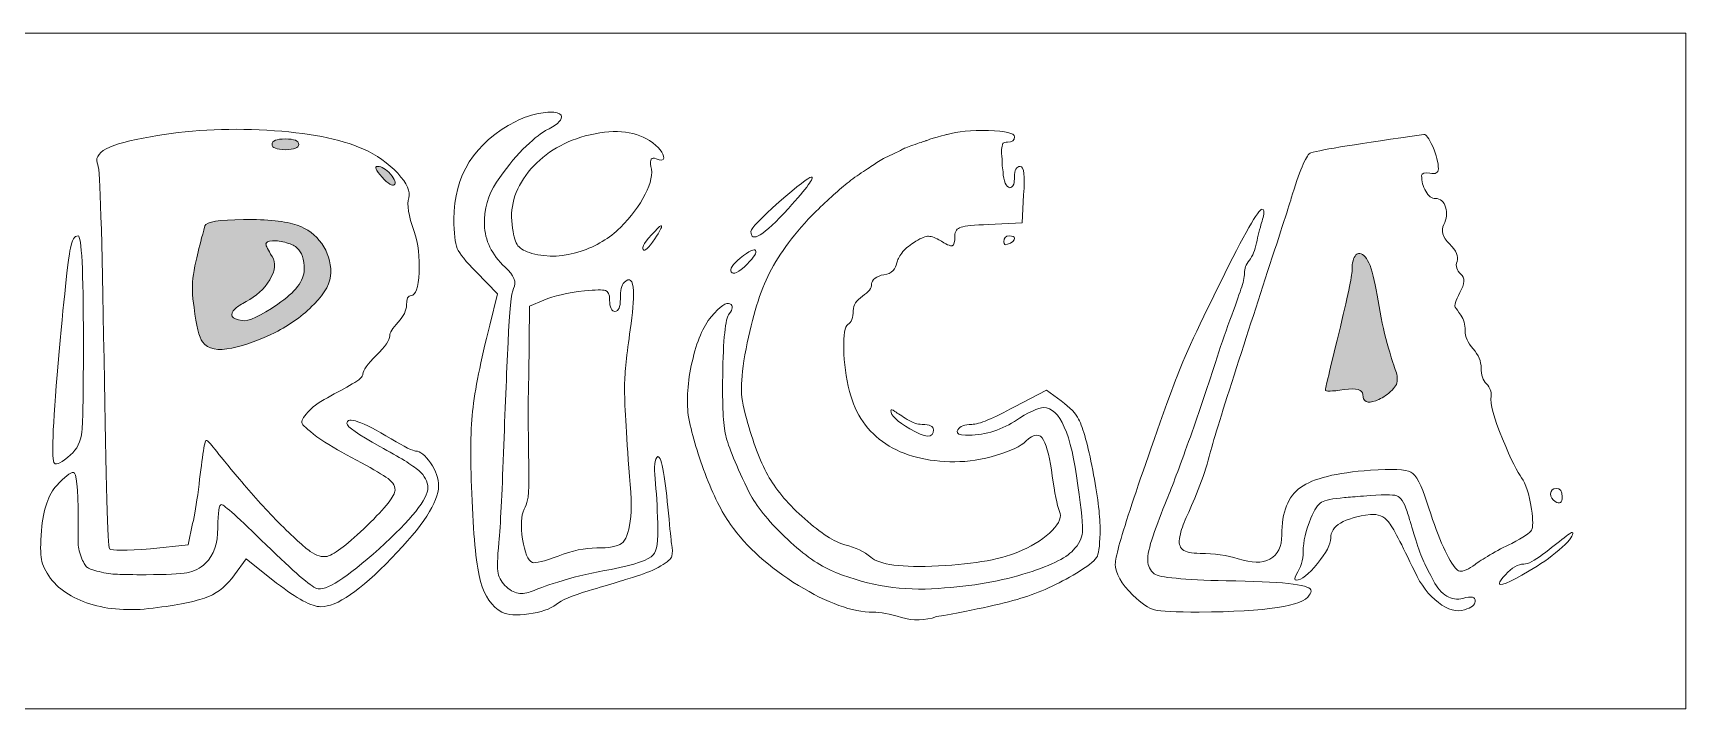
# Model space of a CAD drawing. Header units: inches. Extents: x 82 to 998, y -953 to -127.
# Drawn here: x 526.1 to 997.4, y -952.9 to -760 of the extents above; entities that cross this region are included whole.
import ezdxf

# ---------------------------------------------------------------- set-up
doc = ezdxf.new("R2010")
doc.units = ezdxf.units.IN
doc.header["$MEASUREMENT"] = 0
doc.layers.add('Layer 1', color=7, linetype='Continuous')

# ---------------------------------------------------------------- blocks, each defined once
blk = doc.blocks.new('block 6')
at = {"layer": 'Layer 1', "true_color": 0x2b568d}
h = blk.add_hatch(color=167, dxfattribs=at)
h.dxf.hatch_style = 2
edge = h.paths.add_edge_path()
edge.add_spline(control_points=[(598.04, -793.25), (600.58, -793.25), (601.85, -792.74), (601.85, -791.73), (601.85, -790.71), (600.58, -790.2), (598.04, -790.2), (595.5, -790.2), (594.23, -790.71), (594.23, -791.73), (594.23, -792.74), (595.5, -793.25), (598.04, -793.25)], knot_values=[0, 0, 0, 0, 1, 1, 1, 2, 2, 2, 3, 3, 3, 4, 4, 4, 4], degree=3, periodic=1)
h = blk.add_hatch(color=167, dxfattribs=at)
h.dxf.hatch_style = 2
edge = h.paths.add_edge_path()
edge.add_spline(control_points=[(629.07, -803.27), (629.65, -802.83), (629.29, -801.82), (627.99, -800.22), (626.68, -798.77), (625.48, -798.04), (624.39, -798.04), (623.3, -798.04), (623.7, -799.06), (625.59, -801.09), (627.33, -802.98), (628.49, -803.71), (629.07, -803.27)], knot_values=[0, 0, 0, 0, 1, 1, 1, 2, 2, 2, 3, 3, 3, 4, 4, 4, 4], degree=3, periodic=1)
h = blk.add_hatch(color=167, dxfattribs=at)
h.dxf.hatch_style = 2
edge = h.paths.add_edge_path()
edge.add_spline(control_points=[(574.41, -848.14), (576, -850.17), (578.8, -850.75), (582.79, -849.88), (586.78, -849.01), (590.88, -847.52), (595.1, -845.41), (599.31, -843.31), (603.01, -840.62), (606.2, -837.35), (609.4, -834.09), (611, -831.08), (611, -828.32), (611, -825.27), (610.12, -822.51), (608.38, -820.04), (606.64, -817.57), (604.32, -815.83), (601.41, -814.81), (598.07, -813.65), (592.95, -813.11), (586.06, -813.18), (579.16, -813.25), (575.49, -813.87), (575.06, -815.03), (573.32, -821.42), (572.23, -826.03), (571.79, -828.86), (571.36, -831.69), (571.43, -834.85), (572.01, -838.33), (572.59, -843.56), (573.39, -846.83), (574.41, -848.14)], knot_values=[0, 0, 0, 0, 1, 1, 1, 2, 2, 2, 3, 3, 3, 4, 4, 4, 5, 5, 5, 6, 6, 6, 7, 7, 7, 8, 8, 8, 9, 9, 9, 10, 10, 10, 11, 11, 11, 11], degree=3, periodic=1)
edge = h.paths.add_edge_path()
edge.add_spline(control_points=[(583.77, -838.55), (584.5, -837.97), (585.51, -837.32), (586.82, -836.59), (589.72, -835.14), (591.97, -833.07), (593.57, -830.38), (595.17, -827.7), (595.39, -825.48), (594.23, -823.74), (593.06, -821.86), (592.48, -820.66), (592.48, -820.15), (592.48, -819.64), (593.1, -819.35), (594.33, -819.28), (595.57, -819.21), (596.91, -819.39), (598.36, -819.82), (599.81, -820.26), (600.83, -820.77), (601.41, -821.35), (602.72, -822.51), (603.37, -824.54), (603.37, -827.44), (603.37, -830.64), (600.87, -833.94), (595.86, -837.35), (590.85, -840.77), (587.47, -842.33), (585.73, -842.04), (582.53, -841.6), (581.88, -840.44), (583.77, -838.55)], knot_values=[0, 0, 0, 0, 1, 1, 1, 2, 2, 2, 3, 3, 3, 4, 4, 4, 5, 5, 5, 6, 6, 6, 7, 7, 7, 8, 8, 8, 9, 9, 9, 10, 10, 10, 11, 11, 11, 11], degree=3, periodic=1)
h = blk.add_hatch(color=167, dxfattribs=at)
h.dxf.hatch_style = 2
edge = h.paths.add_edge_path()
edge.add_spline(control_points=[(912.21, -848.57), (911.19, -844.94), (910.32, -840.88), (909.59, -836.37), (908.29, -827.52), (906.54, -823.02), (904.36, -822.87), (903.93, -822.87), (903.56, -823.02), (903.28, -823.31), (902.55, -824.03), (902.19, -825.48), (902.19, -827.66), (902.19, -829.26), (900.92, -835.29), (898.38, -845.74), (895.83, -856.19), (894.56, -861.57), (894.56, -861.86), (894.56, -862.29), (896.34, -862.26), (899.9, -861.75), (903.46, -861.24), (905.24, -861.71), (905.24, -863.16), (905.24, -864.18), (905.56, -864.83), (906.22, -865.12), (906.87, -865.42), (907.77, -865.34), (908.94, -864.91), (910.1, -864.47), (911.33, -863.75), (912.64, -862.73), (914.09, -861.57), (914.89, -860.48), (915.04, -859.46), (915.18, -858.45), (915, -857.28), (914.49, -855.98), (913.98, -854.67), (913.22, -852.2), (912.21, -848.57)], knot_values=[0, 0, 0, 0, 1, 1, 1, 2, 2, 2, 3, 3, 3, 4, 4, 4, 5, 5, 5, 6, 6, 6, 7, 7, 7, 8, 8, 8, 9, 9, 9, 10, 10, 10, 11, 11, 11, 12, 12, 12, 13, 13, 13, 14, 14, 14, 14], degree=3, periodic=1)
at = {"layer": 'Layer 1', "lineweight": 0}
blk.add_lwpolyline([(89.36, -759.96), (89.36, -952.89), (997.38, -952.89), (997.38, -759.96), (89.36, -759.96)], dxfattribs=at)
for points, knots in [([(546.96, -793.03), (549.43, -791.73), (553.64, -790.57), (559.6, -789.55), (569.9, -787.66), (580.94, -787.04), (592.7, -787.7), (604.46, -788.35), (613.61, -790.13), (620.14, -793.03), (624.06, -794.78), (627.36, -797.1), (630.05, -800), (632.74, -802.91), (633.79, -805.23), (633.21, -806.97), (632.63, -808.86), (633.14, -812.06), (634.73, -816.56), (635.9, -820.04), (636.37, -823.96), (636.15, -828.32), (635.93, -832.67), (635.17, -834.85), (633.87, -834.85), (632.99, -834.85), (632.56, -835.8), (632.56, -837.68), (632.56, -839.14), (631.76, -840.73), (630.16, -842.47), (628.56, -844.22), (627.77, -845.52), (627.77, -846.39), (627.77, -847.56), (626.49, -849.41), (623.96, -851.95), (621.41, -854.49), (620.14, -856.27), (620.14, -857.28), (620.14, -858.01), (619.13, -858.95), (617.09, -860.11), (615.06, -861.28), (612.7, -862.59), (610.02, -864.04), (607.33, -865.49), (605.48, -866.87), (604.46, -868.17), (603.01, -869.63), (602.47, -870.71), (602.83, -871.44), (603.19, -872.17), (604.97, -873.69), (608.17, -876.01), (611.07, -877.9), (614.44, -879.86), (618.29, -881.89), (622.14, -883.93), (624.93, -885.53), (626.68, -886.69), (628.42, -887.85), (629.29, -889.08), (629.29, -890.39), (629.29, -891.99), (626.64, -895.36), (621.34, -900.52), (616.04, -905.67), (612.23, -908.61), (609.91, -909.34), (608.45, -909.63), (606.86, -909.16), (605.11, -907.92), (603.37, -906.69), (600.32, -903.89), (595.97, -899.54), (592.05, -895.47), (588.38, -891.41), (584.97, -887.34), (581.56, -883.28), (579.2, -880.41), (577.89, -878.74), (576.58, -877.07), (575.79, -876.23), (575.49, -876.23), (575.2, -876.23), (574.88, -877.54), (574.52, -880.15), (574.15, -882.77), (573.71, -886.14), (573.21, -890.28), (572.7, -894.42), (572.15, -897.65), (571.58, -899.97), (571.58, -899.97), (570.27, -906.07), (570.27, -906.07), (570.27, -906.07), (559.6, -907.16), (559.6, -907.16), (552.48, -907.74), (548.56, -907.74), (547.83, -907.16), (547.4, -906.58), (546.89, -888.5), (546.31, -852.93), (545.73, -817.36), (545.15, -798.91), (544.57, -797.61), (543.7, -795.86), (544.49, -794.34), (546.96, -793.03)], [0, 0, 0, 0, 1, 1, 1, 2, 2, 2, 3, 3, 3, 4, 4, 4, 5, 5, 5, 6, 6, 6, 7, 7, 7, 8, 8, 8, 9, 9, 9, 10, 10, 10, 11, 11, 11, 12, 12, 12, 13, 13, 13, 14, 14, 14, 15, 15, 15, 16, 16, 16, 17, 17, 17, 18, 18, 18, 19, 19, 19, 20, 20, 20, 21, 21, 21, 22, 22, 22, 23, 23, 23, 24, 24, 24, 25, 25, 25, 26, 26, 26, 27, 27, 27, 28, 28, 28, 29, 29, 29, 30, 30, 30, 31, 31, 31, 32, 32, 32, 33, 33, 33, 34, 34, 34, 35, 35, 35, 36, 36, 36, 37, 37, 37, 37]), ([(708.24, -909.23), (708.02, -910.03), (706.97, -910.97), (705.08, -912.06), (703.19, -913.15), (700.87, -914.13), (698.11, -915), (695.35, -915.87), (690.78, -917.25), (684.39, -919.14), (679.74, -920.59), (676.69, -921.89), (675.24, -923.06), (673.5, -924.36), (670.89, -925.27), (667.4, -925.78), (663.92, -926.29), (661.38, -926.11), (659.78, -925.24), (656.87, -923.64), (654.84, -920.73), (653.68, -916.52), (652.52, -912.31), (651.72, -904.62), (651.29, -893.44), (650.7, -882.55), (650.74, -874.05), (651.39, -867.95), (652.05, -861.86), (653.68, -853.66), (656.3, -843.34), (656.3, -843.34), (658.47, -834.41), (658.47, -834.41), (658.47, -834.41), (652.38, -828.1), (652.38, -828.1), (649.47, -825.2), (647.69, -822.98), (647.04, -821.46), (646.39, -819.93), (646.06, -817.14), (646.06, -813.07), (646.06, -800.58), (651.94, -791.29), (663.7, -785.19), (665.44, -784.32), (667.33, -783.63), (669.36, -783.12), (671.39, -782.62), (673.14, -782.44), (674.59, -782.58), (676.04, -782.73), (676.77, -783.16), (676.77, -783.88), (676.77, -785.05), (675.24, -786.36), (672.19, -787.81), (670.45, -788.82), (668.31, -790.6), (665.77, -793.14), (663.23, -795.68), (660.72, -798.81), (658.26, -802.51), (655.78, -806.21), (654.62, -810.28), (654.77, -814.7), (654.91, -819.13), (656.87, -823.16), (660.65, -826.79), (663.27, -829.12), (664.06, -831.15), (663.05, -832.89), (662.47, -834.05), (661.96, -839.17), (661.52, -848.24), (661.09, -857.32), (660.65, -867.85), (660.21, -879.82), (659.78, -891.8), (659.35, -900.34), (658.91, -905.42), (658.47, -909.77), (658.4, -912.68), (658.69, -914.13), (658.98, -915.58), (659.78, -916.89), (661.09, -918.05), (662.39, -919.21), (663.66, -919.83), (664.9, -919.9), (666.13, -919.97), (667.48, -919.68), (668.93, -919.03), (670.38, -918.38), (673.14, -917.43), (677.2, -916.2), (681.27, -914.97), (685.84, -913.91), (690.92, -913.04), (697.75, -911.73), (701.74, -910.35), (702.9, -908.9), (703.92, -907.89), (704.35, -904.91), (704.21, -899.97), (704.06, -895.04), (703.81, -890.79), (703.45, -887.23), (703.09, -883.67), (703.34, -881.53), (704.21, -880.81), (704.79, -880.81), (705.33, -882.33), (705.85, -885.38), (706.35, -888.43), (706.82, -892.31), (707.26, -897.03), (707.7, -901.75), (707.98, -904.62), (708.13, -905.63), (708.42, -907.23), (708.46, -908.43), (708.24, -909.23)], [0, 0, 0, 0, 1, 1, 1, 2, 2, 2, 3, 3, 3, 4, 4, 4, 5, 5, 5, 6, 6, 6, 7, 7, 7, 8, 8, 8, 9, 9, 9, 10, 10, 10, 11, 11, 11, 12, 12, 12, 13, 13, 13, 14, 14, 14, 15, 15, 15, 16, 16, 16, 17, 17, 17, 18, 18, 18, 19, 19, 19, 20, 20, 20, 21, 21, 21, 22, 22, 22, 23, 23, 23, 24, 24, 24, 25, 25, 25, 26, 26, 26, 27, 27, 27, 28, 28, 28, 29, 29, 29, 30, 30, 30, 31, 31, 31, 32, 32, 32, 33, 33, 33, 34, 34, 34, 35, 35, 35, 36, 36, 36, 37, 37, 37, 38, 38, 38, 39, 39, 39, 40, 40, 40, 41, 41, 41, 41]), ([(598.04, -793.25), (600.58, -793.25), (601.85, -792.74), (601.85, -791.73), (601.85, -790.71), (600.58, -790.2), (598.04, -790.2), (595.5, -790.2), (594.23, -790.71), (594.23, -791.73), (594.23, -792.74), (595.5, -793.25), (598.04, -793.25)], [0, 0, 0, 0, 1, 1, 1, 2, 2, 2, 3, 3, 3, 4, 4, 4, 4]), ([(701.82, -790.64), (704.57, -792.53), (705.95, -794.2), (705.95, -795.65), (705.81, -796.37), (705.08, -796.45), (703.77, -795.86), (703.05, -795.58), (702.58, -795.61), (702.36, -795.97), (702.14, -796.34), (702.1, -797.03), (702.25, -798.04), (702.83, -800.08), (702.28, -802.72), (700.62, -805.99), (698.95, -809.26), (696.59, -812.42), (693.54, -815.47), (690.49, -818.51), (686.68, -820.8), (682.1, -822.33), (677.53, -823.85), (672.92, -824.03), (668.27, -822.87), (666.39, -822.29), (665.08, -821.56), (664.35, -820.69), (663.63, -819.82), (663.12, -818.15), (662.83, -815.68), (661.81, -810.02), (663.3, -804.69), (667.29, -799.68), (671.29, -794.67), (676.69, -791.22), (683.52, -789.33), (691.21, -787.3), (697.31, -787.73), (701.82, -790.64)], [0, 0, 0, 0, 1, 1, 1, 2, 2, 2, 3, 3, 3, 4, 4, 4, 5, 5, 5, 6, 6, 6, 7, 7, 7, 8, 8, 8, 9, 9, 9, 10, 10, 10, 11, 11, 11, 12, 12, 12, 13, 13, 13, 13]), ([(757.68, -803.27), (759.06, -802.11), (760.58, -800.98), (762.25, -799.89), (763.92, -798.81), (765.27, -797.9), (766.28, -797.17), (767.3, -796.45), (768.68, -795.68), (770.42, -794.88), (772.16, -794.09), (773.36, -793.51), (774.01, -793.14), (774.67, -792.78), (775.86, -792.31), (777.61, -791.73), (779.35, -791.15), (780.4, -790.78), (780.77, -790.64), (781.13, -790.49), (782.18, -790.17), (783.92, -789.66), (785.67, -789.15), (786.61, -788.9), (786.76, -788.9), (789.66, -788.02), (793.58, -787.66), (798.52, -787.81), (803.45, -787.95), (805.92, -788.53), (805.92, -789.55), (805.92, -790.57), (805.27, -791.07), (803.96, -791.07), (803.67, -791.07), (803.38, -791.11), (803.09, -791.18), (802.8, -791.26), (802.62, -791.44), (802.55, -791.73), (802.47, -792.02), (802.4, -792.31), (802.33, -792.6), (802.25, -792.89), (802.22, -793.29), (802.22, -793.79), (802.22, -794.31), (802.25, -794.81), (802.33, -795.32), (802.4, -795.83), (802.44, -796.48), (802.44, -797.28), (802.44, -798.08), (802.51, -798.84), (802.65, -799.57), (802.8, -802.33), (803.45, -803.85), (804.61, -804.14), (805.05, -804.14), (805.41, -803.78), (805.7, -803.05), (805.85, -802.47), (805.92, -801.82), (805.92, -801.09), (805.92, -799.06), (806.47, -798.04), (807.56, -798.04), (808.64, -798.04), (808.97, -800.73), (808.53, -806.1), (808.53, -806.1), (808.1, -814.16), (808.1, -814.16), (808.1, -814.16), (798.52, -814.6), (798.52, -814.6), (794.45, -814.74), (791.83, -815), (790.68, -815.36), (789.51, -815.72), (788.93, -816.56), (788.93, -817.86), (788.93, -819.6), (788.68, -820.55), (788.17, -820.69), (787.66, -820.84), (786.39, -820.26), (784.36, -818.95), (783.05, -818.23), (781.96, -817.9), (781.09, -817.97), (780.22, -818.05), (778.91, -818.66), (777.17, -819.82), (775.72, -820.69), (774.59, -821.67), (773.8, -822.76), (773, -823.85), (772.52, -824.8), (772.38, -825.59), (772.24, -826.39), (771.87, -827.12), (771.29, -827.77), (770.71, -828.42), (769.84, -828.83), (768.68, -828.97), (767.66, -829.12), (766.83, -829.44), (766.17, -829.95), (765.52, -830.46), (765.19, -831), (765.19, -831.58), (765.19, -832.75), (764.32, -833.91), (762.58, -835.07), (760.84, -836.23), (759.97, -837.61), (759.97, -839.21), (759.97, -841.24), (759.46, -842.55), (758.44, -843.13), (757.57, -843.71), (757.17, -846.03), (757.24, -850.1), (757.32, -854.16), (757.86, -858.23), (758.88, -862.29), (760.62, -868.83), (764.07, -873.8), (769.22, -877.21), (774.37, -880.62), (780.95, -882.33), (788.93, -882.33), (792.71, -882.33), (796.67, -881.71), (800.8, -880.48), (804.94, -879.25), (807.74, -877.9), (809.19, -876.45), (811.51, -874.27), (813.18, -874.16), (814.2, -876.12), (815.21, -878.08), (816.05, -881.5), (816.7, -886.36), (817.35, -891.23), (818.04, -894.6), (818.77, -896.49), (819.5, -897.94), (818.8, -899.75), (816.7, -901.93), (814.6, -904.11), (811.73, -906), (808.1, -907.59), (802.73, -910.07), (794.78, -911.55), (784.25, -912.06), (773.72, -912.57), (767.3, -911.73), (764.97, -909.55), (763.09, -907.96), (760.62, -906.8), (757.57, -906.07), (754.52, -905.2), (750.71, -902.73), (746.14, -898.66), (741.56, -894.6), (738.19, -890.68), (736.01, -886.9), (733.68, -882.84), (731.65, -877.68), (729.91, -871.44), (728.75, -867.52), (728.13, -864.4), (728.06, -862.07), (727.98, -859.75), (728.31, -856.34), (729.04, -851.84), (730.78, -842.4), (732.96, -834.93), (735.57, -829.41), (738.19, -823.89), (742.39, -818.08), (748.21, -811.98), (749.8, -810.39), (751.43, -808.82), (753.11, -807.3), (754.77, -805.77), (756.3, -804.43), (757.68, -803.27)], [0, 0, 0, 0, 1, 1, 1, 2, 2, 2, 3, 3, 3, 4, 4, 4, 5, 5, 5, 6, 6, 6, 7, 7, 7, 8, 8, 8, 9, 9, 9, 10, 10, 10, 11, 11, 11, 12, 12, 12, 13, 13, 13, 14, 14, 14, 15, 15, 15, 16, 16, 16, 17, 17, 17, 18, 18, 18, 19, 19, 19, 20, 20, 20, 21, 21, 21, 22, 22, 22, 23, 23, 23, 24, 24, 24, 25, 25, 25, 26, 26, 26, 27, 27, 27, 28, 28, 28, 29, 29, 29, 30, 30, 30, 31, 31, 31, 32, 32, 32, 33, 33, 33, 34, 34, 34, 35, 35, 35, 36, 36, 36, 37, 37, 37, 38, 38, 38, 39, 39, 39, 40, 40, 40, 41, 41, 41, 42, 42, 42, 43, 43, 43, 44, 44, 44, 45, 45, 45, 46, 46, 46, 47, 47, 47, 48, 48, 48, 49, 49, 49, 50, 50, 50, 51, 51, 51, 52, 52, 52, 53, 53, 53, 54, 54, 54, 55, 55, 55, 56, 56, 56, 57, 57, 57, 58, 58, 58, 59, 59, 59, 60, 60, 60, 61, 61, 61, 62, 62, 62, 63, 63, 63, 63]), ([(937.25, -911.62), (936.38, -912.28), (935.54, -912.79), (934.75, -913.15), (933.95, -913.51), (933.33, -913.66), (932.9, -913.58), (932.46, -913.51), (932.03, -913.19), (931.59, -912.6), (929.12, -909.41), (926.43, -903.17), (923.53, -893.87), (921.93, -888.94), (920.41, -886.07), (918.96, -885.27), (917.5, -884.47), (913.66, -884.29), (907.41, -884.73), (897.68, -885.45), (891.04, -887.09), (887.49, -889.63), (883.93, -892.17), (882.15, -896.7), (882.15, -903.24), (882.15, -906.58), (881.02, -908.87), (878.77, -910.1), (876.52, -911.33), (873.51, -911.3), (869.73, -909.99), (866.54, -908.98), (862.91, -908.47), (858.85, -908.47), (856.37, -908.47), (854.71, -908.1), (853.84, -907.38), (852.97, -906.65), (852.71, -905.42), (853.07, -903.67), (853.43, -901.93), (854.05, -900.12), (854.92, -898.23), (855.8, -896.34), (856.92, -893.69), (858.3, -890.28), (859.68, -886.87), (860.73, -883.71), (861.46, -880.81), (862.47, -876.88), (864.83, -869.15), (868.54, -857.61), (872.24, -846.07), (875.87, -834.85), (879.43, -823.96), (882.98, -813.07), (884.91, -807.05), (885.2, -805.88), (887.52, -798.48), (889.26, -794.56), (890.43, -794.12), (893.47, -793.25), (904.22, -791.51), (922.66, -788.9), (923.24, -788.75), (924.08, -789.91), (925.17, -792.38), (926.25, -794.85), (926.8, -796.95), (926.8, -798.7), (926.8, -799.86), (926, -800.3), (924.4, -800), (922.8, -799.71), (922.01, -799.93), (922.01, -800.66), (922.01, -802.25), (922.41, -803.74), (923.2, -805.12), (924, -806.5), (924.91, -807.19), (925.93, -807.19), (927.38, -807.19), (928.36, -808.03), (928.87, -809.69), (929.37, -811.36), (929.19, -813), (928.32, -814.6), (927.45, -816.34), (928, -818.19), (929.96, -820.15), (931.91, -822.11), (932.64, -823.78), (932.13, -825.16), (931.62, -826.54), (931.99, -827.74), (933.22, -828.75), (934.45, -829.77), (934.35, -831.51), (932.9, -833.98), (931.73, -836.45), (931.3, -837.87), (931.59, -838.23), (931.88, -838.59), (932.42, -839.35), (933.22, -840.51), (934.02, -841.68), (934.42, -843.13), (934.42, -844.87), (934.42, -846.61), (935.18, -848.35), (936.71, -850.1), (938.23, -851.84), (938.99, -853.66), (938.99, -855.54), (938.99, -857.58), (939.5, -859.1), (940.52, -860.11), (941.53, -861.13), (941.97, -862.29), (941.82, -863.6), (941.53, -865.78), (942.62, -869.84), (945.09, -875.8), (947.56, -881.75), (949.37, -885.45), (950.54, -886.9), (951.7, -888.5), (952.64, -891.48), (953.37, -895.83), (953.8, -899.03), (953.8, -901.03), (953.37, -901.82), (952.93, -902.62), (951.04, -903.89), (947.71, -905.63), (945.53, -906.65), (943.46, -907.74), (941.5, -908.9), (939.54, -910.07), (938.12, -910.97), (937.25, -911.62)], [0, 0, 0, 0, 1, 1, 1, 2, 2, 2, 3, 3, 3, 4, 4, 4, 5, 5, 5, 6, 6, 6, 7, 7, 7, 8, 8, 8, 9, 9, 9, 10, 10, 10, 11, 11, 11, 12, 12, 12, 13, 13, 13, 14, 14, 14, 15, 15, 15, 16, 16, 16, 17, 17, 17, 18, 18, 18, 19, 19, 19, 20, 20, 20, 21, 21, 21, 22, 22, 22, 23, 23, 23, 24, 24, 24, 25, 25, 25, 26, 26, 26, 27, 27, 27, 28, 28, 28, 29, 29, 29, 30, 30, 30, 31, 31, 31, 32, 32, 32, 33, 33, 33, 34, 34, 34, 35, 35, 35, 36, 36, 36, 37, 37, 37, 38, 38, 38, 39, 39, 39, 40, 40, 40, 41, 41, 41, 42, 42, 42, 43, 43, 43, 44, 44, 44, 45, 45, 45, 46, 46, 46, 47, 47, 47, 47]), ([(629.07, -803.27), (629.65, -802.83), (629.29, -801.82), (627.99, -800.22), (626.68, -798.77), (625.48, -798.04), (624.39, -798.04), (623.3, -798.04), (623.7, -799.06), (625.59, -801.09), (627.33, -802.98), (628.49, -803.71), (629.07, -803.27)], [0, 0, 0, 0, 1, 1, 1, 2, 2, 2, 3, 3, 3, 4, 4, 4, 4]), ([(738.84, -808.17), (744.21, -803.45), (747.26, -801.09), (747.99, -801.09), (749, -801.09), (746.82, -804.07), (741.45, -810.02), (734.34, -817.86), (730.78, -820.04), (730.78, -816.56), (730.78, -815.68), (733.47, -812.89), (738.84, -808.17)], [0, 0, 0, 0, 1, 1, 1, 2, 2, 2, 3, 3, 3, 4, 4, 4, 4]), ([(889.99, -920.44), (888.25, -923.49), (877.79, -925.09), (858.63, -925.24), (851.8, -925.24), (847.55, -925.02), (845.89, -924.58), (844.21, -924.15), (842.15, -922.77), (839.68, -920.44), (836.34, -917.1), (834.67, -914.13), (834.67, -911.51), (834.67, -908.03), (840.26, -890.9), (851.44, -860.11), (853.33, -854.74), (857.72, -845.09), (864.62, -831.15), (871.51, -817.21), (875.47, -810.24), (876.49, -810.24), (876.77, -810.24), (876.96, -810.39), (877.03, -810.67), (877.1, -810.97), (877.07, -811.44), (876.92, -812.09), (876.77, -812.74), (876.59, -813.43), (876.38, -814.16), (876.16, -814.89), (875.91, -815.79), (875.62, -816.88), (875.32, -817.97), (875.1, -818.95), (874.96, -819.82), (874.53, -822), (873.83, -823.67), (872.89, -824.83), (871.95, -826), (871.48, -827.23), (871.48, -828.53), (871.48, -829.7), (871.15, -831.22), (870.5, -833.11), (869.84, -835), (868.79, -837.94), (867.34, -841.93), (865.89, -845.92), (864.51, -849.95), (863.2, -854.02), (860.73, -861.71), (858.19, -869.23), (855.58, -876.56), (852.97, -883.89), (850.9, -889.41), (849.37, -893.11), (847.85, -896.81), (846.54, -900.26), (845.45, -903.46), (844.36, -906.65), (843.85, -909.01), (843.93, -910.54), (844, -912.06), (844.61, -913.33), (845.78, -914.35), (847.23, -915.36), (854.05, -916.01), (866.25, -916.31), (881.79, -916.45), (889.84, -917.32), (890.43, -918.92), (890.57, -919.36), (890.43, -919.86), (889.99, -920.44)], [0, 0, 0, 0, 1, 1, 1, 2, 2, 2, 3, 3, 3, 4, 4, 4, 5, 5, 5, 6, 6, 6, 7, 7, 7, 8, 8, 8, 9, 9, 9, 10, 10, 10, 11, 11, 11, 12, 12, 12, 13, 13, 13, 14, 14, 14, 15, 15, 15, 16, 16, 16, 17, 17, 17, 18, 18, 18, 19, 19, 19, 20, 20, 20, 21, 21, 21, 22, 22, 22, 23, 23, 23, 24, 24, 24, 25, 25, 25, 25]), ([(574.41, -848.14), (576, -850.17), (578.8, -850.75), (582.79, -849.88), (586.78, -849.01), (590.88, -847.52), (595.1, -845.41), (599.31, -843.31), (603.01, -840.62), (606.2, -837.35), (609.4, -834.09), (611, -831.08), (611, -828.32), (611, -825.27), (610.12, -822.51), (608.38, -820.04), (606.64, -817.57), (604.32, -815.83), (601.41, -814.81), (598.07, -813.65), (592.95, -813.11), (586.06, -813.18), (579.16, -813.25), (575.49, -813.87), (575.06, -815.03), (573.32, -821.42), (572.23, -826.03), (571.79, -828.86), (571.36, -831.69), (571.43, -834.85), (572.01, -838.33), (572.59, -843.56), (573.39, -846.83), (574.41, -848.14)], [0, 0, 0, 0, 1, 1, 1, 2, 2, 2, 3, 3, 3, 4, 4, 4, 5, 5, 5, 6, 6, 6, 7, 7, 7, 8, 8, 8, 9, 9, 9, 10, 10, 10, 11, 11, 11, 11]), ([(705.3, -815.03), (705.44, -815.32), (704.79, -816.56), (703.34, -818.73), (701.6, -821.35), (700.51, -822.36), (700.07, -821.78), (699.49, -821.2), (700.58, -819.46), (703.34, -816.56), (704.5, -815.25), (705.15, -814.74), (705.3, -815.03)], [0, 0, 0, 0, 1, 1, 1, 2, 2, 2, 3, 3, 3, 4, 4, 4, 4]), ([(533.24, -854.23), (534.84, -835.94), (536, -824.98), (536.73, -821.35), (537.16, -819.03), (537.89, -817.86), (538.91, -817.86), (539.92, -817.86), (540.43, -827.74), (540.43, -847.48), (540.43, -862.15), (540.28, -870.89), (539.99, -873.73), (539.7, -876.56), (538.61, -878.77), (536.73, -880.37), (534.26, -882.55), (532.73, -883.35), (532.15, -882.77), (531.28, -882.04), (531.64, -872.53), (533.24, -854.23)], [0, 0, 0, 0, 1, 1, 1, 2, 2, 2, 3, 3, 3, 4, 4, 4, 5, 5, 5, 6, 6, 6, 7, 7, 7, 7]), ([(583.77, -838.55), (584.5, -837.97), (585.51, -837.32), (586.82, -836.59), (589.72, -835.14), (591.97, -833.07), (593.57, -830.38), (595.17, -827.7), (595.39, -825.48), (594.23, -823.74), (593.06, -821.86), (592.48, -820.66), (592.48, -820.15), (592.48, -819.64), (593.1, -819.35), (594.33, -819.28), (595.57, -819.21), (596.91, -819.39), (598.36, -819.82), (599.81, -820.26), (600.83, -820.77), (601.41, -821.35), (602.72, -822.51), (603.37, -824.54), (603.37, -827.44), (603.37, -830.64), (600.87, -833.94), (595.86, -837.35), (590.85, -840.77), (587.47, -842.33), (585.73, -842.04), (582.53, -841.6), (581.88, -840.44), (583.77, -838.55)], [0, 0, 0, 0, 1, 1, 1, 2, 2, 2, 3, 3, 3, 4, 4, 4, 5, 5, 5, 6, 6, 6, 7, 7, 7, 8, 8, 8, 9, 9, 9, 10, 10, 10, 11, 11, 11, 11]), ([(805.92, -818.51), (805.92, -819.24), (805.27, -819.82), (803.96, -820.26), (803.23, -820.55), (802.87, -820.33), (802.87, -819.6), (802.87, -818.44), (803.38, -817.86), (804.4, -817.86), (805.41, -817.86), (805.92, -818.08), (805.92, -818.51)], [0, 0, 0, 0, 1, 1, 1, 2, 2, 2, 3, 3, 3, 4, 4, 4, 4]), ([(727.73, -824.18), (730.35, -822.15), (731.8, -821.42), (732.09, -822), (732.52, -822.58), (731.72, -823.89), (729.69, -825.92), (727.22, -828.39), (725.7, -829.12), (725.12, -828.1), (724.68, -827.37), (725.56, -826.07), (727.73, -824.18)], [0, 0, 0, 0, 1, 1, 1, 2, 2, 2, 3, 3, 3, 4, 4, 4, 4]), ([(912.21, -848.57), (911.19, -844.94), (910.32, -840.88), (909.59, -836.37), (908.29, -827.52), (906.54, -823.02), (904.36, -822.87), (903.93, -822.87), (903.56, -823.02), (903.28, -823.31), (902.55, -824.03), (902.19, -825.48), (902.19, -827.66), (902.19, -829.26), (900.92, -835.29), (898.38, -845.74), (895.83, -856.19), (894.56, -861.57), (894.56, -861.86), (894.56, -862.29), (896.34, -862.26), (899.9, -861.75), (903.46, -861.24), (905.24, -861.71), (905.24, -863.16), (905.24, -864.18), (905.56, -864.83), (906.22, -865.12), (906.87, -865.42), (907.77, -865.34), (908.94, -864.91), (910.1, -864.47), (911.33, -863.75), (912.64, -862.73), (914.09, -861.57), (914.89, -860.48), (915.04, -859.46), (915.18, -858.45), (915, -857.28), (914.49, -855.98), (913.98, -854.67), (913.22, -852.2), (912.21, -848.57)], [0, 0, 0, 0, 1, 1, 1, 2, 2, 2, 3, 3, 3, 4, 4, 4, 5, 5, 5, 6, 6, 6, 7, 7, 7, 8, 8, 8, 9, 9, 9, 10, 10, 10, 11, 11, 11, 12, 12, 12, 13, 13, 13, 14, 14, 14, 14]), ([(695.94, -884.07), (696.66, -890.9), (696.8, -895.98), (696.37, -899.32), (695.94, -902.66), (695.1, -904.76), (693.86, -905.63), (692.63, -906.51), (690.27, -906.94), (686.79, -906.94), (683.45, -906.94), (679.78, -907.7), (675.79, -909.23), (671.79, -910.75), (669.36, -911.37), (668.49, -911.08), (667.18, -910.5), (666.24, -908.28), (665.66, -904.44), (665.08, -900.59), (665.23, -897.72), (666.1, -895.83), (666.53, -895.11), (666.86, -894.24), (667.08, -893.22), (667.29, -892.21), (667.4, -890.9), (667.4, -889.3), (667.4, -887.7), (667.4, -885.6), (667.4, -882.98), (667.4, -880.37), (667.36, -877.03), (667.29, -872.96), (667.22, -868.9), (667.26, -863.96), (667.4, -858.15), (667.4, -858.15), (667.62, -837.9), (667.62, -837.9), (667.62, -837.9), (671.76, -836.16), (671.76, -836.16), (674.51, -835), (678.36, -834.13), (683.3, -833.54), (686.49, -833.25), (688.49, -833.22), (689.29, -833.43), (690.09, -833.65), (690.49, -834.56), (690.49, -836.16), (690.49, -838.33), (691, -839.42), (692.01, -839.42), (693.03, -839.42), (693.54, -838.23), (693.54, -835.83), (693.54, -833.43), (693.9, -831.88), (694.63, -831.15), (696.22, -829.55), (697.09, -830.35), (697.24, -833.54), (697.38, -836.16), (697.09, -839.86), (696.37, -844.65), (695.35, -851.62), (694.81, -856.89), (694.74, -860.44), (694.66, -864), (695.06, -871.88), (695.94, -884.07)], [0, 0, 0, 0, 1, 1, 1, 2, 2, 2, 3, 3, 3, 4, 4, 4, 5, 5, 5, 6, 6, 6, 7, 7, 7, 8, 8, 8, 9, 9, 9, 10, 10, 10, 11, 11, 11, 12, 12, 12, 13, 13, 13, 14, 14, 14, 15, 15, 15, 16, 16, 16, 17, 17, 17, 18, 18, 18, 19, 19, 19, 20, 20, 20, 21, 21, 21, 22, 22, 22, 23, 23, 23, 24, 24, 24, 24]), ([(829.55, -909.23), (829.04, -910.32), (827.41, -911.73), (824.65, -913.48), (819.28, -916.81), (813.98, -919.32), (808.75, -920.99), (803.53, -922.66), (795.17, -924.51), (783.71, -926.54), (780.36, -927.7), (777.03, -927.77), (773.69, -926.76), (770.34, -925.74), (767.66, -925.24), (765.63, -925.24), (759.67, -925.24), (752.56, -922.69), (744.29, -917.61), (736.01, -912.53), (729.54, -906.72), (724.9, -900.19), (722.43, -896.7), (720.04, -891.88), (717.71, -885.71), (715.39, -879.54), (713.79, -873.98), (712.92, -869.04), (712.34, -864.69), (712.7, -859.61), (714.01, -853.8), (715.32, -847.99), (717.13, -843.71), (719.46, -840.95), (722.07, -837.9), (723.84, -836.67), (724.79, -837.25), (725.74, -837.83), (725.66, -838.77), (724.57, -840.08), (723.48, -841.38), (722.87, -847.34), (722.72, -857.94), (722.58, -866.07), (722.87, -871.7), (723.59, -874.82), (724.32, -877.94), (726.57, -883.42), (730.35, -891.26), (732.23, -894.89), (735.57, -899.03), (740.36, -903.67), (745.15, -908.32), (749.51, -911.51), (753.43, -913.26), (762.72, -917.32), (772.34, -919.1), (782.29, -918.59), (792.23, -918.08), (800.91, -916.7), (808.32, -914.45), (815.72, -912.21), (820.51, -909.92), (822.69, -907.59), (824.29, -905.85), (825.16, -904.15), (825.3, -902.48), (825.45, -900.81), (825.01, -896.34), (824, -889.08), (822.11, -874.27), (818.84, -866.87), (814.2, -866.87), (812.74, -866.87), (809.98, -868.17), (805.92, -870.79), (801.56, -873.55), (796.92, -874.85), (791.98, -874.71), (790.24, -874.71), (789.44, -874.35), (789.59, -873.62), (789.59, -873.47), (789.66, -873.33), (789.8, -873.18), (790.38, -872.17), (791.69, -871.66), (793.73, -871.66), (795.76, -871.66), (799.82, -869.99), (805.92, -866.65), (805.92, -866.65), (815.07, -861.86), (815.07, -861.86), (815.07, -861.86), (819.21, -864.91), (819.21, -864.91), (821.82, -866.94), (823.49, -868.68), (824.22, -870.13), (825.52, -872.75), (826.86, -877.61), (828.25, -884.73), (829.62, -891.84), (830.32, -897.36), (830.32, -901.28), (830.32, -905.49), (830.06, -908.14), (829.55, -909.23)], [0, 0, 0, 0, 1, 1, 1, 2, 2, 2, 3, 3, 3, 4, 4, 4, 5, 5, 5, 6, 6, 6, 7, 7, 7, 8, 8, 8, 9, 9, 9, 10, 10, 10, 11, 11, 11, 12, 12, 12, 13, 13, 13, 14, 14, 14, 15, 15, 15, 16, 16, 16, 17, 17, 17, 18, 18, 18, 19, 19, 19, 20, 20, 20, 21, 21, 21, 22, 22, 22, 23, 23, 23, 24, 24, 24, 25, 25, 25, 26, 26, 26, 27, 27, 27, 28, 28, 28, 29, 29, 29, 30, 30, 30, 31, 31, 31, 32, 32, 32, 33, 33, 33, 34, 34, 34, 35, 35, 35, 36, 36, 36, 36]), ([(628.31, -909.88), (619.38, -919.1), (612.66, -923.71), (608.17, -923.71), (605.55, -923.71), (601.34, -921.46), (595.53, -916.96), (595.53, -916.96), (586.82, -909.99), (586.82, -909.99), (586.82, -909.99), (583.55, -914.56), (583.55, -914.56), (581.52, -917.47), (579.05, -919.54), (576.15, -920.77), (573.24, -922), (568.38, -923.06), (561.56, -923.93), (554.73, -924.94), (548.63, -924.69), (543.26, -923.17), (537.89, -921.64), (533.82, -919.14), (531.06, -915.65), (529.61, -913.62), (528.74, -911.81), (528.45, -910.21), (528.16, -908.61), (528.16, -905.85), (528.45, -901.93), (529.03, -895.83), (530.48, -891.55), (532.81, -889.08), (535.13, -886.61), (536.73, -885.38), (537.6, -885.38), (538.47, -885.38), (538.91, -889.73), (538.91, -898.45), (538.91, -901.5), (538.91, -903.71), (538.91, -905.09), (538.91, -906.47), (539.19, -907.92), (539.78, -909.45), (540.36, -910.97), (540.9, -911.95), (541.41, -912.39), (541.92, -912.82), (543.08, -913.26), (544.89, -913.69), (546.71, -914.13), (548.45, -914.38), (550.12, -914.45), (551.79, -914.53), (554.51, -914.56), (558.29, -914.56), (564.09, -914.56), (567.98, -914.38), (569.94, -914.02), (571.9, -913.66), (573.68, -912.75), (575.28, -911.3), (577.6, -908.98), (578.76, -905.6), (578.76, -901.17), (578.76, -896.74), (579.12, -894.53), (579.85, -894.53), (580.43, -894.53), (584.68, -898.37), (592.59, -906.07), (600.5, -913.77), (605.26, -917.9), (606.86, -918.48), (609.47, -919.36), (615.42, -915.58), (624.72, -907.16), (634.01, -898.74), (638.66, -892.93), (638.66, -889.73), (638.66, -887.99), (637.79, -886.36), (636.04, -884.83), (634.3, -883.31), (630.6, -881.02), (624.93, -877.97), (618.69, -874.49), (615.57, -872.31), (615.57, -871.44), (615.57, -869.26), (619.78, -870.71), (628.2, -875.8), (632.12, -878.12), (634.44, -879.28), (635.17, -879.28), (636.48, -879.28), (637.89, -880.41), (639.42, -882.66), (640.94, -884.91), (641.7, -887.12), (641.7, -889.3), (641.7, -893.8), (637.24, -900.66), (628.31, -909.88)], [0, 0, 0, 0, 1, 1, 1, 2, 2, 2, 3, 3, 3, 4, 4, 4, 5, 5, 5, 6, 6, 6, 7, 7, 7, 8, 8, 8, 9, 9, 9, 10, 10, 10, 11, 11, 11, 12, 12, 12, 13, 13, 13, 14, 14, 14, 15, 15, 15, 16, 16, 16, 17, 17, 17, 18, 18, 18, 19, 19, 19, 20, 20, 20, 21, 21, 21, 22, 22, 22, 23, 23, 23, 24, 24, 24, 25, 25, 25, 26, 26, 26, 27, 27, 27, 28, 28, 28, 29, 29, 29, 30, 30, 30, 31, 31, 31, 32, 32, 32, 33, 33, 33, 34, 34, 34, 35, 35, 35, 35]), ([(782.83, -873.18), (782.83, -875.65), (780.58, -875.58), (776.08, -872.96), (772.45, -870.79), (770.64, -869.04), (770.64, -867.74), (770.64, -867.3), (771.04, -867.38), (771.84, -867.95), (772.63, -868.54), (773.8, -869.3), (775.32, -870.24), (776.85, -871.19), (778.26, -871.66), (779.57, -871.66), (781.75, -871.66), (782.83, -872.17), (782.83, -873.18)], [0, 0, 0, 0, 1, 1, 1, 2, 2, 2, 3, 3, 3, 4, 4, 4, 5, 5, 5, 6, 6, 6, 6]), ([(960.45, -889.95), (961.54, -889.95), (962.08, -890.75), (962.08, -892.35), (962.08, -894.09), (961.43, -894.53), (960.12, -893.66), (959.25, -893.08), (958.81, -892.35), (958.81, -891.48), (958.81, -890.46), (959.36, -889.95), (960.45, -889.95)], [0, 0, 0, 0, 1, 1, 1, 2, 2, 2, 3, 3, 3, 4, 4, 4, 4]), ([(934.2, -924.58), (932.03, -925.31), (929.55, -924.62), (926.8, -922.51), (924.04, -920.41), (921.79, -917.47), (920.05, -913.69), (916.27, -905.71), (913.76, -900.95), (912.53, -899.43), (911.3, -897.9), (909.59, -897.22), (907.41, -897.36), (899.86, -898.37), (896.09, -900.63), (896.09, -904.11), (896.09, -905.85), (894.82, -908.28), (892.28, -911.41), (889.74, -914.53), (887.74, -916.09), (886.29, -916.09), (885.71, -916.09), (885.71, -915.58), (886.29, -914.56), (887.59, -912.53), (888.25, -910.35), (888.25, -908.03), (888.25, -905.13), (888.97, -901.93), (890.43, -898.45), (891.44, -895.98), (892.46, -894.46), (893.47, -893.87), (894.49, -893.29), (896.67, -892.86), (900.01, -892.57), (901.32, -892.42), (903.13, -892.28), (905.45, -892.13), (910.68, -891.7), (913.84, -891.66), (914.93, -892.02), (916.02, -892.39), (917, -893.87), (917.87, -896.49), (918.3, -897.94), (918.66, -899.1), (918.96, -899.97), (919.1, -900.55), (919.57, -902.12), (920.37, -904.65), (921.17, -907.2), (921.93, -909.27), (922.66, -910.86), (923.38, -912.46), (924.29, -914.27), (925.38, -916.31), (926.47, -918.34), (927.74, -919.79), (929.19, -920.66), (930.64, -921.53), (932.17, -921.75), (933.77, -921.32), (936.23, -920.59), (937.39, -920.88), (937.25, -922.19), (937.25, -923.2), (936.23, -924), (934.2, -924.58)], [0, 0, 0, 0, 1, 1, 1, 2, 2, 2, 3, 3, 3, 4, 4, 4, 5, 5, 5, 6, 6, 6, 7, 7, 7, 8, 8, 8, 9, 9, 9, 10, 10, 10, 11, 11, 11, 12, 12, 12, 13, 13, 13, 14, 14, 14, 15, 15, 15, 16, 16, 16, 17, 17, 17, 18, 18, 18, 19, 19, 19, 20, 20, 20, 21, 21, 21, 22, 22, 22, 23, 23, 23, 23]), ([(961.21, -907.49), (958.6, -909.74), (955.76, -911.73), (952.72, -913.48), (946.76, -916.96), (943.93, -918.12), (944.22, -916.96), (944.22, -916.52), (944.8, -915.72), (945.96, -914.56), (947.71, -912.53), (949.45, -911.51), (951.19, -911.51), (952.35, -911.51), (954.13, -910.61), (956.53, -908.79), (958.92, -906.98), (960.95, -905.38), (962.63, -904), (964.29, -902.62), (965.13, -902.22), (965.13, -902.8), (965.13, -903.67), (963.82, -905.24), (961.21, -907.49)], [0, 0, 0, 0, 1, 1, 1, 2, 2, 2, 3, 3, 3, 4, 4, 4, 5, 5, 5, 6, 6, 6, 7, 7, 7, 8, 8, 8, 8])]:
    blk.add_open_spline(points, degree=3, knots=knots, dxfattribs=at)
blk = doc.blocks.new('block 2')
at = {"layer": 'Layer 1'}
blk.add_blockref('block 6', (0, 0), dxfattribs=at)

msp = doc.modelspace()

# ---------------------------------------------------------------- block references
at = {"layer": 'Layer 1'}
msp.add_blockref('block 2', (0, 0), dxfattribs=at)

doc.saveas('drawing.dxf')
